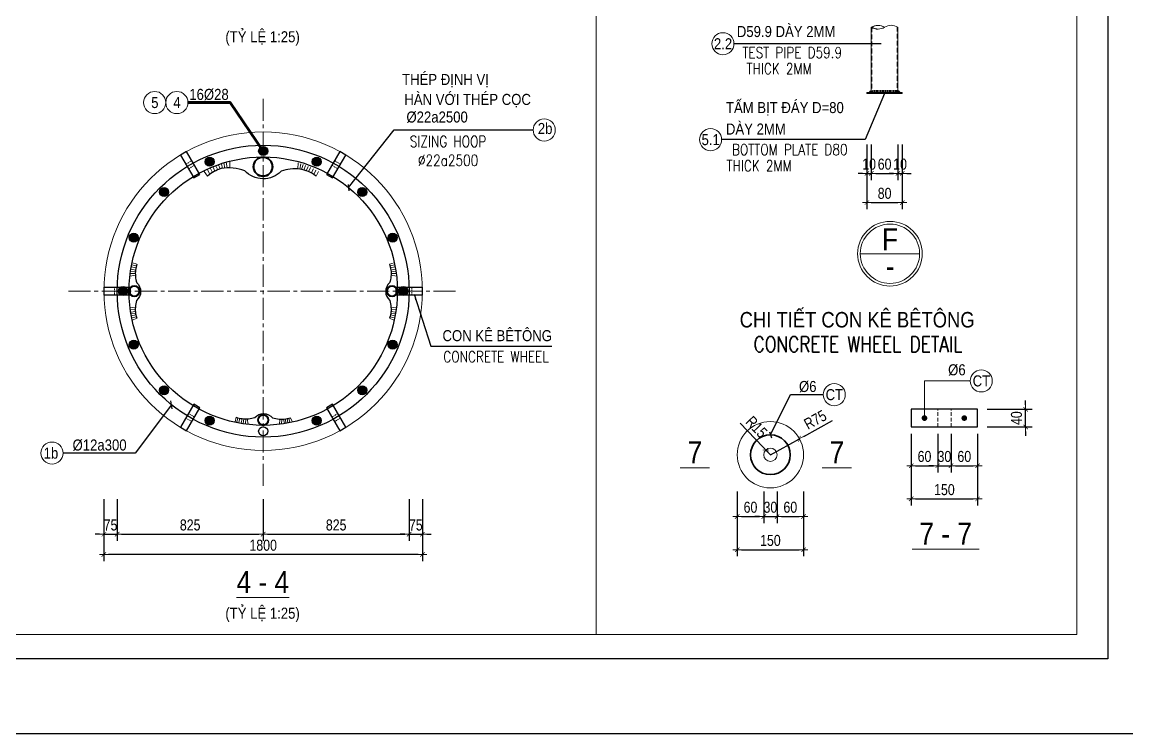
# Model space of a CAD drawing. Header units: millimetres. Extents: x -2123450 to -961021, y -260876 to 649159.
# Drawn here: x -1306265 to -1268805, y 428539 to 452676 of the extents above; entities that cross this region are included whole.
import ezdxf
from ezdxf.enums import TextEntityAlignment as Align

# ---------------------------------------------------------------- set-up
doc = ezdxf.new("R2010")
doc.units = ezdxf.units.MM
doc.header["$LTSCALE"] = 1000
doc.header["$MEASUREMENT"] = 0
doc.header["$PDMODE"] = 66
for name, pattern in [('CENTER2', [1.125, 0.75, -0.125, 0.125, -0.125]), ('HIDDEN', [0.375, 0.25, -0.125]), ('HIDDEN2', [4.7625, 3.175, -1.5875])]:
    doc.linetypes.add(name, pattern=pattern)
doc.layers.get('0').update_dxf_attribs({"linetype": 'CONTINUOUS'})
doc.layers.get('DEFPOINTS').update_dxf_attribs({"linetype": 'CONTINUOUS'})
for name, color, linetype in [('03BORER', 3, 'CONTINUOUS'), ('05STEEL', 4, 'CONTINUOUS'), ('TEXT', 7, 'CONTINUOUS')]:
    doc.layers.add(name, color=color, linetype=linetype)
for name, color, linetype, lineweight in [('NDC_S_AXIS', 5, 'CENTER2', 15), ('NDC_S_BREAK-LINE', 1, 'CONTINUOUS', 15), ('NDC_S_CONTINUOUS', 3, 'CONTINUOUS', 20), ('NDC_S_DIM', 1, 'CONTINUOUS', 9), ('NDC_S_FOUNDATION NAME', 7, 'CONTINUOUS', 20), ('NDC_S_HATCH MATERIAL', 8, 'CONTINUOUS', 13), ('NDC_S_HIDDEN', 9, 'HIDDEN2', 20), ('NDC_S_LEADER', 1, 'CONTINUOUS', 9), ('NDC_S_REBAR', 4, 'CONTINUOUS', 35), ('NDC_S_REBAR NO.', 7, 'CONTINUOUS', 20), ('NDC_S_REBAR NO. BOX', 1, 'CONTINUOUS', 9), ('NDC_S_REBAR SECTION', 6, 'CONTINUOUS', 25), ('NDC_S_STIRRUP', 2, 'CONTINUOUS', 25), ('NDC_S_VN TITLE', 6, 'CONTINUOUS', 9)]:
    doc.layers.add(name, color=color, linetype=linetype, lineweight=lineweight)
doc.styles.add('NDC_ARIAL', font='arial.ttf', dxfattribs={"width": 0.8})
doc.styles.get("Standard").update_dxf_attribs({"font": 'romans.shx', "bigfont": 'vns.shx'})
doc.dimstyles.new('NDC_1-100', dxfattribs={"dimscale": 100, "dimtxt": 2.2, "dimasz": 1, "dimexe": 1.5, "dimexo": 2, "dimgap": 0.8, "dimtad": 1, "dimdec": 0, "dimdsep": 46, "dimtxsty": 'NDC_ARIAL', "dimblk": 'DIMMARK', "dimcen": 49999.938995, "dimdle": 1.5, "dimclrd": 1, "dimclre": 1, "dimclrt": 3, "dimadec": 0, "dimazin": 0, "dimtfac": 1, "dimtdec": 0, "dimtix": 1, "dimtmove": 2, "dimatfit": 3, "dimfxl": 1, "dimarcsym": 0})
doc.dimstyles.new('NDC_1-150(10)', dxfattribs={"dimscale": 150, "dimtxt": 2.5, "dimasz": 1, "dimexe": 1.5, "dimexo": 0, "dimgap": 0.8, "dimtad": 1, "dimdec": 0, "dimlfac": 0.066667, "dimdsep": 46, "dimtxsty": 'NDC_ARIAL', "dimblk": 'DIMMARK', "dimcen": 49999.938995, "dimdle": 1.5, "dimclrd": 1, "dimclre": 1, "dimclrt": 3, "dimadec": 0, "dimazin": 0, "dimtfac": 1, "dimtdec": 0, "dimtix": 1, "dimtmove": 2, "dimatfit": 3, "dimfxl": 1, "dimarcsym": 0})
doc.dimstyles.new('NDC_1-150(25)', dxfattribs={"dimscale": 150, "dimtxt": 2.5, "dimasz": 1, "dimexe": 1.5, "dimexo": 0, "dimgap": 0.8, "dimtad": 1, "dimdec": 0, "dimlfac": 0.166667, "dimdsep": 46, "dimtxsty": 'NDC_ARIAL', "dimblk": 'DIMMARK', "dimcen": 49999.938995, "dimdle": 1.5, "dimclrd": 1, "dimclre": 1, "dimclrt": 3, "dimadec": 0, "dimazin": 0, "dimtfac": 1, "dimtdec": 0, "dimtix": 1, "dimtmove": 2, "dimatfit": 3, "dimfxl": 1, "dimarcsym": 0})

# ---------------------------------------------------------------- blocks, each defined once
blk = doc.blocks.new('*U1902')
at = {"layer": 'NDC_S_HATCH MATERIAL'}
blk.add_line((0, 42), (0, -42), dxfattribs=at)
blk = doc.blocks.new('*U1901')
at = {"layer": 'NDC_S_HATCH MATERIAL', "color": 0, "linetype": 'ByBlock', "lineweight": -2, "transparency": 16777216}
for p in [(0, 0), (40, 0), (80, 0), (120, 0), (160, 0), (200, 0), (240, 0), (280, 0), (320, 0), (360, 0), (400, 0), (440, 0), (480, 0), (520, 0), (560, 0), (600, 0), (640, 0), (680, 0), (720, 0), (760, 0), (800, 0)]:
    blk.add_blockref('*U1902', p, dxfattribs=at)
blk = doc.blocks.new('DIMMARK')
at = {"layer": 'NDC_S_DIM', "color": 1}
blk.add_line((-1.5, 0), (1, 0), dxfattribs=at)
at = {"layer": 'NDC_S_DIM', "color": 2, "const_width": 0.15}
blk.add_lwpolyline([(-0.5, -0.5), (0.5, 0.5)], dxfattribs=at)
blk = doc.blocks.new('*D2011')
at = {"layer": 'DEFPOINTS', "color": 0, "transparency": 16777216}
for p in [(-1277621, 448521), (-1277471, 448521), (-1277471, 447546)]:
    blk.add_point(p, dxfattribs=at)
at = {"layer": 'NDC_S_DIM', "color": 1, "lineweight": -2, "transparency": 16777216}
for p, q in [((-1277621, 448521), (-1277621, 447321)), ((-1277471, 448521), (-1277471, 447321)), ((-1277771, 447546), (-1277921, 447546)), ((-1277621, 447546), (-1277471, 447546)), ((-1277321, 447546), (-1277171, 447546))]:
    blk.add_line(p, q, dxfattribs=at)
at = {"layer": 'NDC_S_DIM', "color": 1, "lineweight": -2, "transparency": 16777216, "xscale": 150, "yscale": 150, "zscale": 150}
blk.add_blockref('DIMMARK', (-1277621, 447546), dxfattribs=at)
at = {"layer": 'NDC_S_DIM', "color": 1, "lineweight": -2, "transparency": 16777216, "xscale": 150, "yscale": 150, "zscale": 150, "rotation": 180}
blk.add_blockref('DIMMARK', (-1277471, 447546), dxfattribs=at)
at = {"layer": 'NDC_S_DIM', "color": 3, "transparency": 16777216, "insert": (-1277546, 447857), "char_height": 375, "attachment_point": 5, "style": 'NDC_ARIAL'}
blk.add_mtext('10', dxfattribs=at)
blk = doc.blocks.new('*D2012')
at = {"layer": 'DEFPOINTS', "color": 0, "transparency": 16777216}
for p in [(-1277471, 448521), (-1276571, 448521), (-1276571, 447546)]:
    blk.add_point(p, dxfattribs=at)
at = {"layer": 'NDC_S_DIM', "color": 1, "lineweight": -2, "transparency": 16777216}
for p, q in [((-1277471, 448521), (-1277471, 447321)), ((-1276571, 448521), (-1276571, 447321)), ((-1277321, 447546), (-1276721, 447546))]:
    blk.add_line(p, q, dxfattribs=at)
at = {"layer": 'NDC_S_DIM', "color": 1, "lineweight": -2, "transparency": 16777216, "xscale": 150, "yscale": 150, "zscale": 150, "rotation": 180}
blk.add_blockref('DIMMARK', (-1277471, 447546), dxfattribs=at)
at = {"layer": 'NDC_S_DIM', "color": 1, "lineweight": -2, "transparency": 16777216, "xscale": 150, "yscale": 150, "zscale": 150}
blk.add_blockref('DIMMARK', (-1276571, 447546), dxfattribs=at)
at = {"layer": 'NDC_S_DIM', "color": 3, "transparency": 16777216, "insert": (-1277021, 447857), "char_height": 375, "attachment_point": 5, "style": 'NDC_ARIAL'}
blk.add_mtext('60', dxfattribs=at)
blk = doc.blocks.new('*D2013')
at = {"layer": 'DEFPOINTS', "color": 0, "transparency": 16777216}
for p in [(-1276571, 448521), (-1276421, 448521), (-1276421, 447546)]:
    blk.add_point(p, dxfattribs=at)
at = {"layer": 'NDC_S_DIM', "color": 1, "lineweight": -2, "transparency": 16777216}
for p, q in [((-1276571, 448521), (-1276571, 447321)), ((-1276421, 448521), (-1276421, 447321)), ((-1276721, 447546), (-1276871, 447546)), ((-1276571, 447546), (-1276421, 447546)), ((-1276271, 447546), (-1276121, 447546))]:
    blk.add_line(p, q, dxfattribs=at)
at = {"layer": 'NDC_S_DIM', "color": 1, "lineweight": -2, "transparency": 16777216, "xscale": 150, "yscale": 150, "zscale": 150}
blk.add_blockref('DIMMARK', (-1276571, 447546), dxfattribs=at)
at = {"layer": 'NDC_S_DIM', "color": 1, "lineweight": -2, "transparency": 16777216, "xscale": 150, "yscale": 150, "zscale": 150, "rotation": 180}
blk.add_blockref('DIMMARK', (-1276421, 447546), dxfattribs=at)
at = {"layer": 'NDC_S_DIM', "color": 3, "transparency": 16777216, "insert": (-1276496, 447857), "char_height": 375, "attachment_point": 5, "style": 'NDC_ARIAL'}
blk.add_mtext('10', dxfattribs=at)
blk = doc.blocks.new('*D2014')
at = {"layer": 'DEFPOINTS', "color": 0, "transparency": 16777216}
for p in [(-1277621, 448521), (-1276421, 448521), (-1276421, 446555)]:
    blk.add_point(p, dxfattribs=at)
at = {"layer": 'NDC_S_DIM', "color": 1, "lineweight": -2, "transparency": 16777216}
for p, q in [((-1277621, 448521), (-1277621, 446330)), ((-1276421, 448521), (-1276421, 446330)), ((-1277471, 446555), (-1276571, 446555))]:
    blk.add_line(p, q, dxfattribs=at)
at = {"layer": 'NDC_S_DIM', "color": 1, "lineweight": -2, "transparency": 16777216, "xscale": 150, "yscale": 150, "zscale": 150, "rotation": 180}
blk.add_blockref('DIMMARK', (-1277621, 446555), dxfattribs=at)
at = {"layer": 'NDC_S_DIM', "color": 1, "lineweight": -2, "transparency": 16777216, "xscale": 150, "yscale": 150, "zscale": 150}
blk.add_blockref('DIMMARK', (-1276421, 446555), dxfattribs=at)
at = {"layer": 'NDC_S_DIM', "color": 3, "transparency": 16777216, "insert": (-1277021, 446867), "char_height": 375, "attachment_point": 5, "style": 'NDC_ARIAL'}
blk.add_mtext('80', dxfattribs=at)
blk = doc.blocks.new('CON KE')
at = {"layer": 'NDC_S_CONTINUOUS'}
for radius in [225, 45]:
    blk.add_circle((-285322.3, 378613.7), radius, dxfattribs=at)
blk = doc.blocks.new('*D2015')
at = {"layer": 'DEFPOINTS', "color": 0, "transparency": 16777216}
for p in [(-1276118, 438716), (-1275218, 438716), (-1275218, 437633)]:
    blk.add_point(p, dxfattribs=at)
at = {"layer": 'NDC_S_DIM', "color": 1, "lineweight": -2, "transparency": 16777216}
for p, q in [((-1276118, 438716), (-1276118, 437408)), ((-1275218, 438716), (-1275218, 437408)), ((-1275968, 437633), (-1275368, 437633))]:
    blk.add_line(p, q, dxfattribs=at)
at = {"layer": 'NDC_S_DIM', "color": 1, "lineweight": -2, "transparency": 16777216, "xscale": 150, "yscale": 150, "zscale": 150, "rotation": 180}
blk.add_blockref('DIMMARK', (-1276118, 437633), dxfattribs=at)
at = {"layer": 'NDC_S_DIM', "color": 1, "lineweight": -2, "transparency": 16777216, "xscale": 150, "yscale": 150, "zscale": 150}
blk.add_blockref('DIMMARK', (-1275218, 437633), dxfattribs=at)
at = {"layer": 'NDC_S_DIM', "color": 3, "transparency": 16777216, "insert": (-1275668, 437945), "char_height": 375, "attachment_point": 5, "style": 'NDC_ARIAL'}
blk.add_mtext('60', dxfattribs=at)
blk = doc.blocks.new('*D2016')
at = {"layer": 'DEFPOINTS', "color": 0, "transparency": 16777216}
for p in [(-1275218, 438716), (-1274768, 438716), (-1274768, 437633)]:
    blk.add_point(p, dxfattribs=at)
at = {"layer": 'NDC_S_DIM', "color": 1, "lineweight": -2, "transparency": 16777216}
for p, q in [((-1275218, 438716), (-1275218, 437408)), ((-1274768, 438716), (-1274768, 437408)), ((-1275368, 437633), (-1275518, 437633)), ((-1275218, 437633), (-1274768, 437633)), ((-1274618, 437633), (-1274468, 437633))]:
    blk.add_line(p, q, dxfattribs=at)
at = {"layer": 'NDC_S_DIM', "color": 1, "lineweight": -2, "transparency": 16777216, "xscale": 150, "yscale": 150, "zscale": 150}
blk.add_blockref('DIMMARK', (-1275218, 437633), dxfattribs=at)
at = {"layer": 'NDC_S_DIM', "color": 1, "lineweight": -2, "transparency": 16777216, "xscale": 150, "yscale": 150, "zscale": 150, "rotation": 180}
blk.add_blockref('DIMMARK', (-1274768, 437633), dxfattribs=at)
at = {"layer": 'NDC_S_DIM', "color": 3, "transparency": 16777216, "insert": (-1274993, 437945), "char_height": 375, "attachment_point": 5, "style": 'NDC_ARIAL'}
blk.add_mtext('30', dxfattribs=at)
blk = doc.blocks.new('*D2017')
at = {"layer": 'DEFPOINTS', "color": 0, "transparency": 16777216}
for p in [(-1274768, 438716), (-1273868, 438716), (-1273868, 437633)]:
    blk.add_point(p, dxfattribs=at)
at = {"layer": 'NDC_S_DIM', "color": 1, "lineweight": -2, "transparency": 16777216}
for p, q in [((-1274768, 438716), (-1274768, 437408)), ((-1273868, 438716), (-1273868, 437408)), ((-1274618, 437633), (-1274018, 437633))]:
    blk.add_line(p, q, dxfattribs=at)
at = {"layer": 'NDC_S_DIM', "color": 1, "lineweight": -2, "transparency": 16777216, "xscale": 150, "yscale": 150, "zscale": 150, "rotation": 180}
blk.add_blockref('DIMMARK', (-1274768, 437633), dxfattribs=at)
at = {"layer": 'NDC_S_DIM', "color": 1, "lineweight": -2, "transparency": 16777216, "xscale": 150, "yscale": 150, "zscale": 150}
blk.add_blockref('DIMMARK', (-1273868, 437633), dxfattribs=at)
at = {"layer": 'NDC_S_DIM', "color": 3, "transparency": 16777216, "insert": (-1274318, 437945), "char_height": 375, "attachment_point": 5, "style": 'NDC_ARIAL'}
blk.add_mtext('60', dxfattribs=at)
blk = doc.blocks.new('*D2018')
at = {"layer": 'DEFPOINTS', "color": 0, "transparency": 16777216}
for p in [(-1276118, 438716), (-1273868, 438716), (-1273868, 436508)]:
    blk.add_point(p, dxfattribs=at)
at = {"layer": 'NDC_S_DIM', "color": 1, "lineweight": -2, "transparency": 16777216}
for p, q in [((-1276118, 438716), (-1276118, 436283)), ((-1273868, 438716), (-1273868, 436283)), ((-1275968, 436508), (-1274018, 436508))]:
    blk.add_line(p, q, dxfattribs=at)
at = {"layer": 'NDC_S_DIM', "color": 1, "lineweight": -2, "transparency": 16777216, "xscale": 150, "yscale": 150, "zscale": 150, "rotation": 180}
blk.add_blockref('DIMMARK', (-1276118, 436508), dxfattribs=at)
at = {"layer": 'NDC_S_DIM', "color": 1, "lineweight": -2, "transparency": 16777216, "xscale": 150, "yscale": 150, "zscale": 150}
blk.add_blockref('DIMMARK', (-1273868, 436508), dxfattribs=at)
at = {"layer": 'NDC_S_DIM', "color": 3, "transparency": 16777216, "insert": (-1274993, 436820), "char_height": 375, "attachment_point": 5, "style": 'NDC_ARIAL'}
blk.add_mtext('150', dxfattribs=at)
blk = doc.blocks.new('*D2019')
at = {"layer": 'DEFPOINTS', "color": 0, "transparency": 16777216}
for p in [(-1273548, 439547), (-1272238, 439547), (-1273548, 438947)]:
    blk.add_point(p, dxfattribs=at)
at = {"layer": 'NDC_S_DIM', "color": 1, "lineweight": -2, "transparency": 16777216}
for p, q in [((-1272238, 439697), (-1272238, 439847)), ((-1273548, 439547), (-1272013, 439547)), ((-1272238, 438947), (-1272238, 439547)), ((-1273548, 438947), (-1272013, 438947)), ((-1272238, 438797), (-1272238, 438647))]:
    blk.add_line(p, q, dxfattribs=at)
at = {"layer": 'NDC_S_DIM', "color": 1, "lineweight": -2, "transparency": 16777216, "xscale": 150, "yscale": 150, "zscale": 150}
for p, rotation in [((-1272238, 439547), 270), ((-1272238, 438947), 90)]:
    blk.add_blockref('DIMMARK', p, dxfattribs=dict(at, rotation=rotation))
at = {"layer": 'NDC_S_DIM', "color": 3, "transparency": 16777216, "insert": (-1272549, 439247), "char_height": 375, "attachment_point": 5, "rotation": 90, "style": 'NDC_ARIAL'}
blk.add_mtext('40', dxfattribs=at)
blk = doc.blocks.new('*D2020')
at = {"layer": 'DEFPOINTS', "color": 0, "transparency": 16777216}
for p in [(-1282018, 436764), (-1281118, 436764), (-1281118, 435911)]:
    blk.add_point(p, dxfattribs=at)
at = {"layer": 'NDC_S_DIM', "color": 1, "lineweight": -2, "transparency": 16777216}
for p, q in [((-1282018, 436764), (-1282018, 435686)), ((-1281118, 436764), (-1281118, 435686)), ((-1281868, 435911), (-1281268, 435911))]:
    blk.add_line(p, q, dxfattribs=at)
at = {"layer": 'NDC_S_DIM', "color": 1, "lineweight": -2, "transparency": 16777216, "xscale": 150, "yscale": 150, "zscale": 150, "rotation": 180}
blk.add_blockref('DIMMARK', (-1282018, 435911), dxfattribs=at)
at = {"layer": 'NDC_S_DIM', "color": 1, "lineweight": -2, "transparency": 16777216, "xscale": 150, "yscale": 150, "zscale": 150}
blk.add_blockref('DIMMARK', (-1281118, 435911), dxfattribs=at)
at = {"layer": 'NDC_S_DIM', "color": 3, "transparency": 16777216, "insert": (-1281568, 436223), "char_height": 375, "attachment_point": 5, "style": 'NDC_ARIAL'}
blk.add_mtext('60', dxfattribs=at)
blk = doc.blocks.new('*D2021')
at = {"layer": 'DEFPOINTS', "color": 0, "transparency": 16777216}
for p in [(-1281118, 436764), (-1280668, 436764), (-1280668, 435911)]:
    blk.add_point(p, dxfattribs=at)
at = {"layer": 'NDC_S_DIM', "color": 1, "lineweight": -2, "transparency": 16777216}
for p, q in [((-1281118, 436764), (-1281118, 435686)), ((-1280668, 436764), (-1280668, 435686)), ((-1281268, 435911), (-1281418, 435911)), ((-1281118, 435911), (-1280668, 435911)), ((-1280518, 435911), (-1280368, 435911))]:
    blk.add_line(p, q, dxfattribs=at)
at = {"layer": 'NDC_S_DIM', "color": 1, "lineweight": -2, "transparency": 16777216, "xscale": 150, "yscale": 150, "zscale": 150}
blk.add_blockref('DIMMARK', (-1281118, 435911), dxfattribs=at)
at = {"layer": 'NDC_S_DIM', "color": 1, "lineweight": -2, "transparency": 16777216, "xscale": 150, "yscale": 150, "zscale": 150, "rotation": 180}
blk.add_blockref('DIMMARK', (-1280668, 435911), dxfattribs=at)
at = {"layer": 'NDC_S_DIM', "color": 3, "transparency": 16777216, "insert": (-1280893, 436223), "char_height": 375, "attachment_point": 5, "style": 'NDC_ARIAL'}
blk.add_mtext('30', dxfattribs=at)
blk = doc.blocks.new('*D2022')
at = {"layer": 'DEFPOINTS', "color": 0, "transparency": 16777216}
for p in [(-1280668, 436764), (-1279768, 436764), (-1279768, 435911)]:
    blk.add_point(p, dxfattribs=at)
at = {"layer": 'NDC_S_DIM', "color": 1, "lineweight": -2, "transparency": 16777216}
for p, q in [((-1280668, 436764), (-1280668, 435686)), ((-1279768, 436764), (-1279768, 435686)), ((-1280518, 435911), (-1279918, 435911))]:
    blk.add_line(p, q, dxfattribs=at)
at = {"layer": 'NDC_S_DIM', "color": 1, "lineweight": -2, "transparency": 16777216, "xscale": 150, "yscale": 150, "zscale": 150, "rotation": 180}
blk.add_blockref('DIMMARK', (-1280668, 435911), dxfattribs=at)
at = {"layer": 'NDC_S_DIM', "color": 1, "lineweight": -2, "transparency": 16777216, "xscale": 150, "yscale": 150, "zscale": 150}
blk.add_blockref('DIMMARK', (-1279768, 435911), dxfattribs=at)
at = {"layer": 'NDC_S_DIM', "color": 3, "transparency": 16777216, "insert": (-1280218, 436223), "char_height": 375, "attachment_point": 5, "style": 'NDC_ARIAL'}
blk.add_mtext('60', dxfattribs=at)
blk = doc.blocks.new('*D2023')
at = {"layer": 'DEFPOINTS', "color": 0, "transparency": 16777216}
for p in [(-1282018, 436764), (-1279768, 436764), (-1279768, 434786)]:
    blk.add_point(p, dxfattribs=at)
at = {"layer": 'NDC_S_DIM', "color": 1, "lineweight": -2, "transparency": 16777216}
for p, q in [((-1282018, 436764), (-1282018, 434561)), ((-1279768, 436764), (-1279768, 434561)), ((-1281868, 434786), (-1279918, 434786))]:
    blk.add_line(p, q, dxfattribs=at)
at = {"layer": 'NDC_S_DIM', "color": 1, "lineweight": -2, "transparency": 16777216, "xscale": 150, "yscale": 150, "zscale": 150, "rotation": 180}
blk.add_blockref('DIMMARK', (-1282018, 434786), dxfattribs=at)
at = {"layer": 'NDC_S_DIM', "color": 1, "lineweight": -2, "transparency": 16777216, "xscale": 150, "yscale": 150, "zscale": 150}
blk.add_blockref('DIMMARK', (-1279768, 434786), dxfattribs=at)
at = {"layer": 'NDC_S_DIM', "color": 3, "transparency": 16777216, "insert": (-1280893, 435098), "char_height": 375, "attachment_point": 5, "style": 'NDC_ARIAL'}
blk.add_mtext('150', dxfattribs=at)
blk = doc.blocks.new('*D2024')
at = {"layer": 'DEFPOINTS', "color": 0, "transparency": 16777216}
for p in [(-1279907, 438545), (-1280893, 438005)]:
    blk.add_point(p, dxfattribs=at)
at = {"layer": 'NDC_S_DIM', "color": 1, "lineweight": -2, "transparency": 16777216}
for p, q in [((-1278802, 439150), (-1279775, 438617)), ((-1280893, 438005), (-1279907, 438545))]:
    blk.add_line(p, q, dxfattribs=at)
at = {"layer": 'NDC_S_DIM', "color": 1, "lineweight": -2, "transparency": 16777216, "xscale": 150, "yscale": 150, "zscale": 150, "rotation": 208.7025929309535}
blk.add_blockref('DIMMARK', (-1279907, 438545), dxfattribs=at)
at = {"layer": 'NDC_S_DIM', "color": 3, "transparency": 16777216, "insert": (-1279372, 439192), "char_height": 375, "attachment_point": 5, "rotation": 28.7026, "style": 'NDC_ARIAL'}
blk.add_mtext('R75', dxfattribs=at)
blk = doc.blocks.new('*D2025')
at = {"layer": 'DEFPOINTS', "color": 0, "transparency": 16777216}
for p in [(-1281049, 438168), (-1280893, 438005)]:
    blk.add_point(p, dxfattribs=at)
at = {"layer": 'NDC_S_DIM', "color": 1, "lineweight": -2, "transparency": 16777216}
for p, q in [((-1281918, 439078), (-1281152, 438276)), ((-1280893, 438005), (-1281049, 438168))]:
    blk.add_line(p, q, dxfattribs=at)
at = {"layer": 'NDC_S_DIM', "color": 1, "lineweight": -2, "transparency": 16777216, "xscale": 150, "yscale": 150, "zscale": 150, "rotation": 313.6770531535904}
blk.add_blockref('DIMMARK', (-1281049, 438168), dxfattribs=at)
at = {"layer": 'NDC_S_DIM', "color": 3, "transparency": 16777216, "insert": (-1281362, 438947), "char_height": 375, "attachment_point": 5, "rotation": 313.6771, "style": 'NDC_ARIAL'}
blk.add_mtext('R15', dxfattribs=at)
blk = doc.blocks.new('MC7')
at = {"layer": '03BORER'}
blk.add_lwpolyline([(-277807, 378710), (-275557, 378710), (-275557, 379310), (-277807, 379310)], close=True, dxfattribs=at)
at = {"layer": 'NDC_S_HATCH MATERIAL', "linetype": 'HIDDEN', "ltscale": 0.5}
for p, q in [((-276907, 378710), (-276907, 379310)), ((-276457, 378710), (-276457, 379310))]:
    blk.add_line(p, q, dxfattribs=at)
blk = doc.blocks.new('*U155')
at = {"layer": 'NDC_S_CONTINUOUS'}
blk.add_circle((0, 0), 5400, dxfattribs=at)
at = {"layer": 'NDC_S_STIRRUP'}
for radius in [4950, 4550]:
    blk.add_circle((0, 0), radius, dxfattribs=at)
blk = doc.blocks.new('*D1981')
at = {"layer": 'DEFPOINTS', "color": 0, "transparency": 16777216}
for p in [(-1303491, 436494), (-1292691, 436494), (-1303491, 434623)]:
    blk.add_point(p, dxfattribs=at)
at = {"layer": 'NDC_S_DIM', "color": 1, "lineweight": -2, "transparency": 16777216}
for p, q in [((-1303491, 436494), (-1303491, 434398)), ((-1292691, 436494), (-1292691, 434398)), ((-1292841, 434623), (-1303341, 434623))]:
    blk.add_line(p, q, dxfattribs=at)
at = {"layer": 'NDC_S_DIM', "color": 1, "lineweight": -2, "transparency": 16777216, "xscale": 150, "yscale": 150, "zscale": 150, "rotation": 180}
blk.add_blockref('DIMMARK', (-1303491, 434623), dxfattribs=at)
at = {"layer": 'NDC_S_DIM', "color": 1, "lineweight": -2, "transparency": 16777216, "xscale": 150, "yscale": 150, "zscale": 150}
blk.add_blockref('DIMMARK', (-1292691, 434623), dxfattribs=at)
at = {"layer": 'NDC_S_DIM', "color": 3, "transparency": 16777216, "insert": (-1298091, 434935), "char_height": 375, "attachment_point": 5, "style": 'NDC_ARIAL'}
blk.add_mtext('1800', dxfattribs=at)
blk = doc.blocks.new('*D1982')
at = {"layer": 'DEFPOINTS', "color": 0, "transparency": 16777216}
for p in [(-1303491, 436494), (-1303041, 436494), (-1303041, 435310)]:
    blk.add_point(p, dxfattribs=at)
at = {"layer": 'NDC_S_DIM', "color": 1, "lineweight": -2, "transparency": 16777216}
for p, q in [((-1303491, 436494), (-1303491, 435085)), ((-1303041, 436494), (-1303041, 435085)), ((-1303641, 435310), (-1303791, 435310)), ((-1303491, 435310), (-1303041, 435310)), ((-1302891, 435310), (-1302741, 435310))]:
    blk.add_line(p, q, dxfattribs=at)
at = {"layer": 'NDC_S_DIM', "color": 1, "lineweight": -2, "transparency": 16777216, "xscale": 150, "yscale": 150, "zscale": 150}
blk.add_blockref('DIMMARK', (-1303491, 435310), dxfattribs=at)
at = {"layer": 'NDC_S_DIM', "color": 1, "lineweight": -2, "transparency": 16777216, "xscale": 150, "yscale": 150, "zscale": 150, "rotation": 180}
blk.add_blockref('DIMMARK', (-1303041, 435310), dxfattribs=at)
at = {"layer": 'NDC_S_DIM', "color": 3, "transparency": 16777216, "insert": (-1303266, 435621), "char_height": 375, "attachment_point": 5, "style": 'NDC_ARIAL'}
blk.add_mtext('75', dxfattribs=at)
blk = doc.blocks.new('*D1983')
at = {"layer": 'DEFPOINTS', "color": 0, "transparency": 16777216}
for p in [(-1303041, 436494), (-1298091, 436494), (-1298091, 435310)]:
    blk.add_point(p, dxfattribs=at)
at = {"layer": 'NDC_S_DIM', "color": 1, "lineweight": -2, "transparency": 16777216}
for p, q in [((-1303041, 436494), (-1303041, 435085)), ((-1298091, 436494), (-1298091, 435085)), ((-1302891, 435310), (-1298241, 435310))]:
    blk.add_line(p, q, dxfattribs=at)
at = {"layer": 'NDC_S_DIM', "color": 1, "lineweight": -2, "transparency": 16777216, "xscale": 150, "yscale": 150, "zscale": 150, "rotation": 180}
blk.add_blockref('DIMMARK', (-1303041, 435310), dxfattribs=at)
at = {"layer": 'NDC_S_DIM', "color": 1, "lineweight": -2, "transparency": 16777216, "xscale": 150, "yscale": 150, "zscale": 150}
blk.add_blockref('DIMMARK', (-1298091, 435310), dxfattribs=at)
at = {"layer": 'NDC_S_DIM', "color": 3, "transparency": 16777216, "insert": (-1300566, 435622), "char_height": 375, "attachment_point": 5, "style": 'NDC_ARIAL'}
blk.add_mtext('825', dxfattribs=at)
blk = doc.blocks.new('*D1984')
at = {"layer": 'DEFPOINTS', "color": 0, "transparency": 16777216}
for p in [(-1298091, 436494), (-1293141, 436494), (-1293141, 435310)]:
    blk.add_point(p, dxfattribs=at)
at = {"layer": 'NDC_S_DIM', "color": 1, "lineweight": -2, "transparency": 16777216}
for p, q in [((-1298091, 436494), (-1298091, 435085)), ((-1293141, 436494), (-1293141, 435085)), ((-1297941, 435310), (-1293291, 435310))]:
    blk.add_line(p, q, dxfattribs=at)
at = {"layer": 'NDC_S_DIM', "color": 1, "lineweight": -2, "transparency": 16777216, "xscale": 150, "yscale": 150, "zscale": 150, "rotation": 180}
blk.add_blockref('DIMMARK', (-1298091, 435310), dxfattribs=at)
at = {"layer": 'NDC_S_DIM', "color": 1, "lineweight": -2, "transparency": 16777216, "xscale": 150, "yscale": 150, "zscale": 150}
blk.add_blockref('DIMMARK', (-1293141, 435310), dxfattribs=at)
at = {"layer": 'NDC_S_DIM', "color": 3, "transparency": 16777216, "insert": (-1295616, 435622), "char_height": 375, "attachment_point": 5, "style": 'NDC_ARIAL'}
blk.add_mtext('825', dxfattribs=at)
blk = doc.blocks.new('*D1985')
at = {"layer": 'DEFPOINTS', "color": 0, "transparency": 16777216}
for p in [(-1293141, 436494), (-1292691, 436494), (-1292691, 435310)]:
    blk.add_point(p, dxfattribs=at)
at = {"layer": 'NDC_S_DIM', "color": 1, "lineweight": -2, "transparency": 16777216}
for p, q in [((-1293141, 436494), (-1293141, 435085)), ((-1292691, 436494), (-1292691, 435085)), ((-1293291, 435310), (-1293441, 435310)), ((-1293141, 435310), (-1292691, 435310)), ((-1292541, 435310), (-1292391, 435310))]:
    blk.add_line(p, q, dxfattribs=at)
at = {"layer": 'NDC_S_DIM', "color": 1, "lineweight": -2, "transparency": 16777216, "xscale": 150, "yscale": 150, "zscale": 150}
blk.add_blockref('DIMMARK', (-1293141, 435310), dxfattribs=at)
at = {"layer": 'NDC_S_DIM', "color": 1, "lineweight": -2, "transparency": 16777216, "xscale": 150, "yscale": 150, "zscale": 150, "rotation": 180}
blk.add_blockref('DIMMARK', (-1292691, 435310), dxfattribs=at)
at = {"layer": 'NDC_S_DIM', "color": 3, "transparency": 16777216, "insert": (-1292916, 435621), "char_height": 375, "attachment_point": 5, "style": 'NDC_ARIAL'}
blk.add_mtext('75', dxfattribs=at)
blk = doc.blocks.new('*U208')
at = {"layer": 'NDC_S_DIM', "xscale": 0.4, "yscale": 0.4, "zscale": 0.4}
blk.add_blockref('MC7', (110673, -151604), dxfattribs=at)
blk = doc.blocks.new('*U1919')
at = {"color": 0, "linetype": 'ByBlock', "lineweight": -2, "transparency": 16777216}
blk.add_blockref('*U208', (0, 0), dxfattribs=at)
blk = doc.blocks.new('*U1920')
at = {"layer": '03BORER', "color": 0, "linetype": 'ByBlock', "lineweight": -2, "transparency": 16777216}
for p, rotation in [((-1445695, 337529), 299.9999999999999), ((-1440745, 337529), 239.9999999999999), ((-1438270, 333242), 180), ((-1445695, 328955), 59.99999999999999), ((-1440745, 328955), 120)]:
    blk.add_blockref('*U1919', p, dxfattribs=dict(at, rotation=rotation))
blk.add_blockref('*U1919', (-1448170, 333242), dxfattribs=at)
blk = doc.blocks.new('21231')
at = {"layer": 'NDC_S_REBAR SECTION'}
h = blk.add_hatch(color=256, dxfattribs=at)
h.dxf.hatch_style = 1
edge = h.paths.add_edge_path()
edge.add_arc((-522, -406), 153, 0, 360)
blk.add_circle((-522, -406), 153, dxfattribs=at)
blk = doc.blocks.new('*U209')
at = {"color": 1}
blk.add_blockref('21231', (522, 406), dxfattribs=at)
blk = doc.blocks.new('*U1921')
at = {"color": 0, "linetype": 'ByBlock', "lineweight": -2, "transparency": 16777216, "rotation": 180}
blk.add_blockref('*U209', (0, 0), dxfattribs=at)
blk = doc.blocks.new('*U1922')
at = {"layer": '03BORER', "color": 0, "linetype": 'ByBlock', "lineweight": -2, "transparency": 16777216}
blk.add_blockref('*U1921', (-1443220, 376956), dxfattribs=at)
for p, rotation in [((-1445038, 376594), 22.5), ((-1441402, 376594), 337.4999999999999), ((-1446579, 375565), 45.00000000000001), ((-1439861, 375565), 315), ((-1447608, 374024), 67.5), ((-1438831, 374024), 292.4999999999999), ((-1447970, 372206), 90), ((-1438470, 372206), 270), ((-1447608, 370388), 112.5), ((-1438831, 370388), 247.5), ((-1446579, 368847), 135), ((-1439861, 368847), 225), ((-1445038, 367817), 157.5), ((-1441402, 367817), 202.4999999999999), ((-1443220, 367456), 180)]:
    blk.add_blockref('*U1921', p, dxfattribs=dict(at, rotation=rotation))
blk = doc.blocks.new('ưeqwewe')
at = {"layer": '05STEEL', "color": 4}
blk.add_lwpolyline([(-1487886, 328815, 0.123663), (-1487656, 329371, 0.128024), (-1487741, 330000, -0.427682), (-1487741, 331236, 0.132008), (-1487681, 332031, 0.107548), (-1487939, 332493, 0.020618)], format="xyb", dxfattribs=at)
at = {"layer": 'NDC_S_HATCH MATERIAL'}
for p, q in [((-1487939, 332493), (-1487786, 332607)), ((-1487876, 332415), (-1487730, 332504)), ((-1487819, 332333), (-1487678, 332403)), ((-1487769, 332246), (-1487633, 332308)), ((-1487726, 332154), (-1487593, 332217)), ((-1487693, 332068), (-1487554, 332124)), ((-1487674, 331991), (-1487518, 332029)), ((-1487664, 331916), (-1487489, 331949)), ((-1487657, 331833), (-1487462, 331869)), ((-1487654, 331745), (-1487426, 331751)), ((-1487665, 329316), (-1487499, 329257)), ((-1487656, 329371), (-1487472, 329337)), ((-1487650, 329436), (-1487444, 329424)), ((-1487784, 328977), (-1487641, 328910)), ((-1487741, 329068), (-1487599, 329006)), ((-1487710, 329148), (-1487564, 329088)), ((-1487685, 329232), (-1487531, 329173)), ((-1487886, 328815), (-1487729, 328733)), ((-1487831, 328896), (-1487683, 328823))]:
    blk.add_line(p, q, dxfattribs=at)
at = {"layer": 'NDC_S_REBAR'}
for radius in [330, 315]:
    blk.add_circle((-1487594, 330618), radius, dxfattribs=at)
blk = doc.blocks.new('HAN DAI')
at = {"layer": '05STEEL', "color": 4}
blk.add_lwpolyline([(-307567, 288279, 0.02201), (-307612, 288076, 0.102878), (-307569, 287644, -0.455013), (-307575, 287047, 0.096416), (-307610, 286589, -0.01258), (-307567, 286440, 0.020618)], format="xyb", dxfattribs=at)
at = {"layer": 'NDC_S_HATCH MATERIAL'}
for p, q in [((-307612, 288073), (-307762, 288110)), ((-307597, 288152), (-307747, 288189)), ((-307583, 288217), (-307732, 288254)), ((-307567, 288279), (-307718, 288316)), ((-307616, 287903), (-307800, 287868)), ((-307618, 287953), (-307788, 287955)), ((-307617, 288015), (-307775, 288042)), ((-307616, 286791), (-307797, 286822)), ((-307618, 286730), (-307784, 286735)), ((-307616, 286670), (-307768, 286643)), ((-307612, 286608), (-307759, 286591)), ((-307598, 286552), (-307745, 286521)), ((-307579, 286488), (-307730, 286453)), ((-307567, 286440), (-307710, 286372))]:
    blk.add_line(p, q, dxfattribs=at)
blk = doc.blocks.new('qưeqeqew')
at = {"layer": 'NDC_S_REBAR'}
for radius in [180, 168]:
    blk.add_circle((180, 0), radius, dxfattribs=at)
at = {"layer": 'NDC_S_DIM'}
blk.add_blockref('HAN DAI', (307832, -287360), dxfattribs=at)

msp = doc.modelspace()

# ---------------------------------------------------------------- hatches: boundary and pattern name
at = {"layer": 'NDC_S_HATCH MATERIAL'}
for points in [[(-1277471.28, 450341.19, 0.41421356), (-1277526.28, 450286.19), (-1277471.28, 450286.19)], [(-1276571.28, 450341.19), (-1276571.28, 450286.19), (-1276516.28, 450286.19, 0.41421356)]]:
    msp.add_hatch(color=256, dxfattribs=at).paths.add_polyline_path(points)

# ---------------------------------------------------------------- linework, layer by layer
at = {"layer": 'DEFPOINTS'}
for points in [[(-1382997.23, 517639.38), (-1256847.23, 517639.38), (-1256847.23, 428539.38), (-1382997.23, 428539.38)], [(-1269447.23, 431089.38), (-1377030.69, 431089.38), (-1377030.69, 515089.38), (-1269447.23, 515089.38)]]:
    msp.add_lwpolyline(points, close=True, dxfattribs=at)
at = {"layer": 'NDC_S_AXIS'}
for p, q in [((-1298090.94, 436952.58), (-1298090.94, 450152.58)), ((-1304690.94, 443552.58), (-1291490.94, 443552.58))]:
    msp.add_line(p, q, dxfattribs=at)
at = {"layer": 'NDC_S_BREAK-LINE'}
for points in [[(-1276571.28, 452503.03, 0.28897964), (-1277021.75, 452503.03, -0.28597952), (-1277471.28, 452501.42, -0.57255311)], [(-1277471.28, 452501.42, -0.28237272), (-1277023.53, 452501.92, -0.28237272)], [(-1277441.28, 452501.42, -0.28883724), (-1277023.53, 452501.92, -0.12984702)], [(-1277021.75, 452503.03, -0.29182309), (-1277441.28, 452501.42)]]:
    msp.add_lwpolyline(points, format="xyb", dxfattribs=at)
at = {"layer": 'NDC_S_CONTINUOUS'}
for p, q in [((-1286800.45, 511854.12), (-1286800.45, 431911.17)), ((-1270500.01, 511854.12), (-1270500.01, 432346.69)), ((-1270500.01, 511854.12), (-1270500.01, 431911.17)), ((-1277471.28, 452501.42), (-1277471.28, 450286.19)), ((-1276571.28, 452503.03), (-1276571.28, 450286.19)), ((-1306668.25, 431911.17), (-1270500.01, 431911.17))]:
    msp.add_line(p, q, dxfattribs=at)
msp.add_lwpolyline([(-1277621.28, 450256.19), (-1276421.28, 450256.19), (-1276421.28, 450286.19), (-1277621.28, 450286.19)], close=True, dxfattribs=at)
at = {"layer": 'NDC_S_DIM'}
msp.add_lwpolyline([(-1275668.31, 439247.45), (-1275668.31, 440509.42), (-1274118.04, 440509.42)], dxfattribs=at)
at = {"layer": 'NDC_S_HIDDEN', "ltscale": 0.05}
for p, q in [((-1277450.82, 452489.55), (-1277450.82, 450286.19)), ((-1276591.73, 452515.14), (-1276591.73, 450286.19))]:
    msp.add_line(p, q, dxfattribs=at)
at = {"layer": 'NDC_S_LEADER'}
msp.add_line((-1277844.35, 444823.15), (-1275831.87, 444823.15), dxfattribs=at)
at = {"layer": 'NDC_S_LEADER', "lineweight": 100}
msp.add_lwpolyline([(-1298090.94, 448302.58), (-1299206.5, 449948.68), (-1300643.55, 449948.68)], dxfattribs=at)
at = {"layer": 'NDC_S_LEADER'}
for radius in [1096.24, 1006.24]:
    msp.add_circle((-1276838.11, 444823.15), radius, dxfattribs=at)
at = {"layer": 'NDC_S_REBAR'}
msp.add_circle((-1280893.45, 438005), 675, dxfattribs=at)
for centre, start, end in [((-1277471.28, 450286.19), 90, 180), ((-1276571.28, 450286.19), 0, 90)]:
    msp.add_arc(centre, 55, start, end, dxfattribs=at)
at = {"layer": 'NDC_S_REBAR NO. BOX'}
for centre in [(-1282504.19, 451941.36), (-1301768.55, 449948.68), (-1301018.55, 449948.68), (-1288562.93, 449017.65), (-1282922.07, 448690.39), (-1273743.04, 440509.42), (-1278729.1, 440043.74), (-1305251.22, 438060.32)]:
    msp.add_circle(centre, 375, dxfattribs=at)
at = {"layer": 'NDC_S_REBAR SECTION', "const_width": 96}
for points in [[(-1275626.74, 439223.45, -1), (-1275709.88, 439271.45, -1)], [(-1274359.88, 439223.45, 1), (-1274276.74, 439271.45, 1)]]:
    msp.add_lwpolyline(points, format="xyb", close=True, dxfattribs=at)

# ---------------------------------------------------------------- block references
at = {"color": 1}
for name, p in [('*U155', (-1298090.94, 443552.58)), ('qưeqeqew', (-1302640.94, 443552.58))]:
    msp.add_blockref(name, p, dxfattribs=at)
for name, p, rotation in [('ưeqwewe', (-944173.54, 1929994.83), 89.10079871385915), ('qưeqeqew', (-1298090.94, 439002.58), 89.48022287332812)]:
    msp.add_blockref(name, p, dxfattribs=dict(at, rotation=rotation))
at = {"color": 1, "xscale": -1}
msp.add_blockref('qưeqeqew', (-1293540.94, 443552.58), dxfattribs=at)
at = {"layer": '03BORER'}
for name, p in [('*U1922', (145128.95, 71346.71)), ('*U1920', (145128.95, 110310.6))]:
    msp.add_blockref(name, p, dxfattribs=at)
at = {"layer": 'NDC_S_DIM'}
msp.add_blockref('MC7', (-998311.14, 60237.45), dxfattribs=at)
at = {"layer": 'NDC_S_HATCH MATERIAL', "xscale": -1, "rotation": 180}
msp.add_blockref('*U1901', (-1277415.82, 450328.43), dxfattribs=at)
at = {"layer": 'NDC_S_REBAR SECTION', "xscale": 5, "yscale": 5, "zscale": 5}
msp.add_blockref('CON KE', (145718.18, -1455063.53), dxfattribs=at)

# ---------------------------------------------------------------- texts
at = {"layer": 'NDC_S_FOUNDATION NAME', "style": 'NDC_ARIAL', "width": 0.85}
for s, p in [('D59.9 DÀY 2MM', (-1282029.92, 452356.16)), ('TẤM BỊT ĐÁY D=80', (-1282399.91, 449777.33)), ('DÀY 2MM', (-1282399.91, 449049.62))]:
    msp.add_text(s, height=375, dxfattribs=at).set_placement(p, align=Align.MIDDLE_LEFT)
for s, height, p in [('THÉP ĐỊNH VỊ', 375, (-1291908.26, 450737.9)), ('16%%C28', 375, (-1299927.75, 450224.99)), ('HÀN VỚI THÉP CỌC', 375, (-1291158.26, 450061.24)), ('%%C22a2500', 375, (-1292193.08, 449457.83)), ('CHI TIẾT CON KÊ BÊTÔNG', 525, (-1277951.81, 442659.39)), ('CON KÊ BÊTÔNG', 375, (-1290155.22, 442091.9)), ('%%C6', 375, (-1274569.5, 440885.87)), ('%%C6', 375, (-1279626.31, 440320.05)), ('%%C12a300', 375, (-1303638.05, 438336.62))]:
    msp.add_text(s, height=height, dxfattribs=at).set_placement(p, align=Align.MIDDLE)
at = {"layer": 'NDC_S_REBAR NO.', "style": 'NDC_ARIAL', "width": 0.85}
for s, height, p in [('2.2', 375, (-1282498.97, 451941.36)), ('5', 375, (-1301763.33, 449948.68)), ('4', 375, (-1301013.33, 449948.68)), ('2b', 375, (-1288531.42, 449067.73)), ('5.1', 375, (-1282916.85, 448690.39)), ('F', 750, (-1276838.11, 445309.63)), ('-', 750, (-1276829.4, 444403.05)), ('CT', 375, (-1273737.82, 440509.42)), ('CT', 375, (-1278723.88, 440043.74)), ('1b', 375, (-1305286.66, 438060.32))]:
    msp.add_text(s, height=height, dxfattribs=at).set_placement(p, align=Align.MIDDLE_CENTER)
at = {"layer": 'NDC_S_VN TITLE', "style": 'NDC_ARIAL', "width": 0.85}
for s, height, p in [('(TỶ LỆ 1:25)', 375, (-1298111.53, 452179.08)), ('%%U 7 ', 750, (-1283452.82, 438087.14)), ('%%U 7 ', 750, (-1278638.18, 438087.14)), ('%%U 7 - 7 ', 750, (-1274949.7, 435327.19)), ('%%U4 - 4', 750, (-1298101.81, 433688.88)), ('(TỶ LỆ 1:25)', 375, (-1298111.53, 432632.22))]:
    msp.add_text(s, height=height, dxfattribs=at).set_placement(p, align=Align.MIDDLE)
at = {"layer": 'TEXT', "color": 3, "linetype": 'Continuous', "ltscale": 0.8, "width": 0.8}
for s, height, p in [('TEST PIPE D59.9', 375, (-1280153.27, 451640.86)), ('THICK 2MM', 375, (-1280599.78, 451095.96)), ('SIZING HOOP', 375, (-1291820.47, 448627.51)), ('BOTTOM PLATE D80', 375, (-1280237.41, 448350.38)), ('%%C22a2500', 375, (-1291820.47, 447988.52)), ('THICK 2MM', 375, (-1281277.83, 447805.48)), ('CONCRETE WHEEL DETAIL', 525, (-1277924.11, 441751.5)), ('CONCRETE WHEEL', 375, (-1290196.45, 441330.6))]:
    msp.add_text(s, height=height, dxfattribs=at).set_placement(p, align=Align.MIDDLE_CENTER)

# ---------------------------------------------------------------- dimensions: what is measured, and where the dimension line sits
at = {"layer": 'NDC_S_DIM'}
for base, p1, p2, dimstyle, picture, middle in [((-1277471.28, 447546.02), (-1277621.28, 448521.48), (-1277471.28, 448521.48), 'NDC_1-150(10)', '*D2011', (-1277546.28, 447857.48)), ((-1276421.28, 446555.25), (-1277621.28, 448521.48), (-1276421.28, 448521.48), 'NDC_1-150(10)', '*D2014', (-1277021.28, 446866.71)), ((-1276571.28, 447546.02), (-1277471.28, 448521.48), (-1276571.28, 448521.48), 'NDC_1-150(10)', '*D2012', (-1277021.28, 447857.48)), ((-1276421.28, 447546.02), (-1276571.28, 448521.48), (-1276421.28, 448521.48), 'NDC_1-150(10)', '*D2013', (-1276496.28, 447857.48)), ((-1275218.31, 437633.49), (-1276118.31, 438716.05), (-1275218.31, 438716.05), 'NDC_1-150(10)', '*D2015', (-1275668.31, 437944.96)), ((-1273868.31, 436508.49), (-1276118.31, 438716.05), (-1273868.31, 438716.05), 'NDC_1-150(10)', '*D2018', (-1274993.31, 436819.96)), ((-1274768.31, 437633.49), (-1275218.31, 438716.05), (-1274768.31, 438716.05), 'NDC_1-150(10)', '*D2016', (-1274993.31, 437945.08)), ((-1273868.31, 437633.49), (-1274768.31, 438716.05), (-1273868.31, 438716.05), 'NDC_1-150(10)', '*D2017', (-1274318.31, 437944.96)), ((-1303040.94, 435310.3), (-1303490.94, 436493.57), (-1303040.94, 436493.57), 'NDC_1-150(25)', '*D1982', (-1303265.94, 435621)), ((-1303490.94, 434623.38), (-1292690.94, 436493.57), (-1303490.94, 436493.57), 'NDC_1-150(25)', '*D1981', (-1298090.94, 434934.84)), ((-1298090.94, 435310.3), (-1303040.94, 436493.57), (-1298090.94, 436493.57), 'NDC_1-150(25)', '*D1983', (-1300565.94, 435621.76)), ((-1293140.94, 435310.3), (-1298090.94, 436493.57), (-1293140.94, 436493.57), 'NDC_1-150(25)', '*D1984', (-1295615.94, 435621.76)), ((-1292690.94, 435310.3), (-1293140.94, 436493.57), (-1292690.94, 436493.57), 'NDC_1-150(25)', '*D1985', (-1292915.94, 435621)), ((-1281118.45, 435911.1), (-1282018.45, 436764.26), (-1281118.45, 436764.26), 'NDC_1-150(10)', '*D2020', (-1281568.45, 436222.57)), ((-1279768.45, 434786.1), (-1282018.45, 436764.26), (-1279768.45, 436764.26), 'NDC_1-150(10)', '*D2023', (-1280893.45, 435097.57)), ((-1280668.45, 435911.1), (-1281118.45, 436764.26), (-1280668.45, 436764.26), 'NDC_1-150(10)', '*D2021', (-1280893.45, 436222.7)), ((-1279768.45, 435911.1), (-1280668.45, 436764.26), (-1279768.45, 436764.26), 'NDC_1-150(10)', '*D2022', (-1280218.45, 436222.57))]:
    dim = msp.add_linear_dim(base=base, p1=p1, p2=p2, dimstyle=dimstyle, dxfattribs=at)
    dim.commit()
    dim.dimension.update_dxf_attribs({"geometry": picture, "text_midpoint": middle})
dim = msp.add_linear_dim(base=(-1272237.74, 439547.45), p1=(-1273548.02, 438947.45), p2=(-1273548.02, 439547.45), angle=90, dimstyle='NDC_1-150(10)', dxfattribs=at)
dim.commit()
dim.dimension.update_dxf_attribs({"geometry": '*D2019', "text_midpoint": (-1272549.21, 439247.45)})
for mpoint, picture, middle in [((-1281048.83, 438167.73), '*D2025', (-1281361.92, 438946.63)), ((-1279906.68, 438545.3), '*D2024', (-1279372.14, 439192.21))]:
    dim = msp.add_radius_dim(center=(-1280893.45, 438005), mpoint=mpoint, dimstyle='NDC_1-150(10)', dxfattribs=at)
    dim.commit()
    dim.dimension.update_dxf_attribs({"geometry": picture, "text_midpoint": middle})

# ---------------------------------------------------------------- leaders
msp.add_leader([(-1277132.58, 451941.36), (-1282129.19, 451941.36)], dimstyle='NDC_1-150(10)', override={"dimgap": 0.8, "dimtad": 0}, dxfattribs=at)
at = {"layer": 'NDC_S_LEADER'}
for points, dimstyle, override in [([(-1277021.28, 450256.19), (-1277675.66, 448690.39), (-1282547.07, 448690.39)], 'NDC_1-150(10)', {"dimgap": 0.8, "dimtad": 0}), ([(-1295198.44, 447064.83), (-1293648.54, 449017.65), (-1288937.93, 449017.65)], 'NDC_1-100', {"dimscale": 1, "dimasz": 150, "dimldrblk": 'Oblique', "dimfxl": 150}), ([(-1292971.47, 443446.77), (-1292411.95, 441691.39), (-1288307.03, 441691.39)], 'NDC_1-100', {"dimscale": 1, "dimasz": 200, "dimfxl": 150}), ([(-1301196.87, 439698.26), (-1302432.67, 438060.32), (-1304876.22, 438060.32)], 'NDC_1-100', {"dimscale": 1, "dimasz": 200, "dimldrblk": 'Oblique', "dimfxl": 150}), ([(-1280893.45, 438680), (-1280214.44, 440043.74), (-1279104.1, 440043.74)], 'NDC_1-150(10)', {"dimldrblk": 'Oblique'})]:
    msp.add_leader(points, dimstyle=dimstyle, override=override, dxfattribs=at)

doc.saveas('drawing.dxf')
